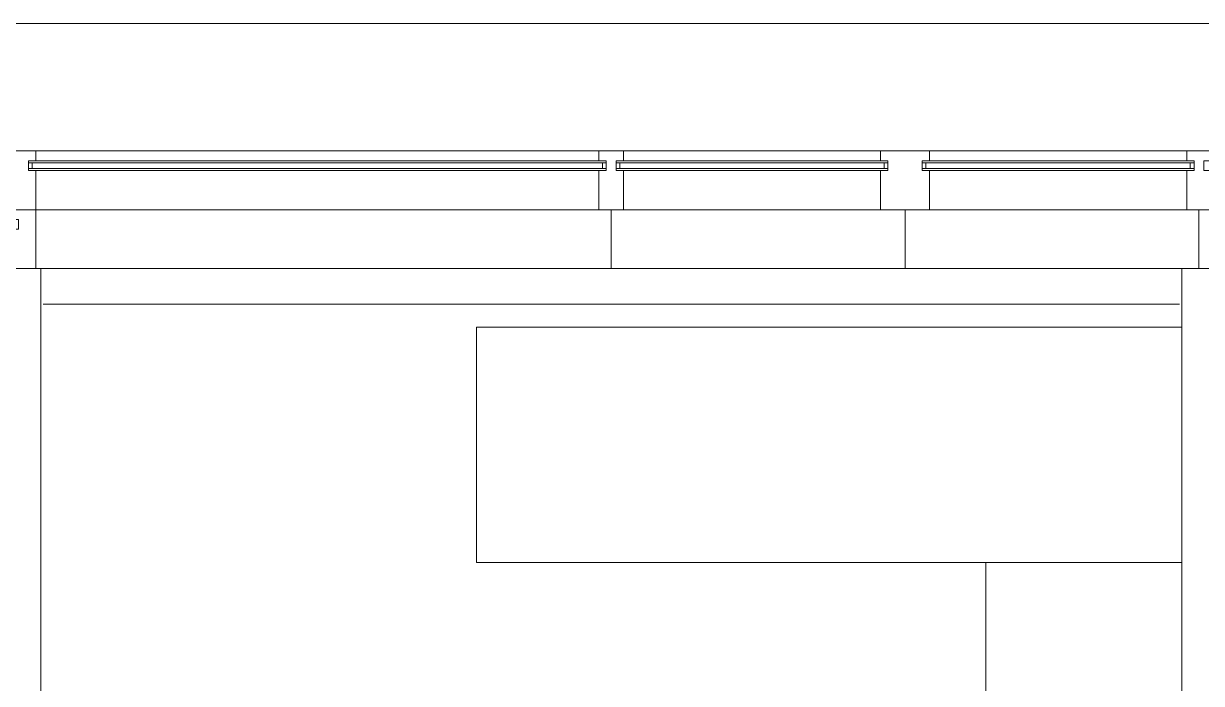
# Model space of a CAD drawing. Header units: inches. Extents: x 1 to 4637, y -664 to 702.
# Drawn here: x 2008 to 2128.3, y 635.1 to 702.4 of the extents above; entities that cross this region are included whole.
import ezdxf

# ---------------------------------------------------------------- set-up
doc = ezdxf.new("R2010")
doc.units = ezdxf.units.IN
doc.header["$MEASUREMENT"] = 0
for name, color, linetype, lineweight in [('A-WALL', 113, 'Continuous', 50), ('B-BASE', 7, 'Continuous', 9), ('I-FURN', 30, 'Continuous', 9), ('I-WALL', 2, 'Continuous', 9), ('NABCA_dwg', 8, 'Continuous', 9), ('NB-WIND-EXT', 7, 'Continuous', 9), ('NB-WIND-MULL', 7, 'Continuous', 9), ('NB-WIND-SILL', 7, 'Continuous', 9)]:
    doc.layers.add(name, color=color, linetype=linetype, lineweight=lineweight)

# ---------------------------------------------------------------- blocks, each defined once
blk = doc.blocks.new('Desk - Group 3 - No Side Chairs-V4-New Construction - Tel_Data_Elec Plan')
at = {"layer": 'I-FURN'}
for p, q in [((20, -48), (20, 0)), ((72, -48), (0, -48)), ((0, -48), (20, -48)), ((72, -72), (72, -48)), ((0, -72), (72, -72))]:
    blk.add_line(p, q, dxfattribs=at)
blk = doc.blocks.new('NABCA_dwg_MA-2900-8th-120718_dwg-2391440-New Construction - Test Fit Plan-2421454-New Construction - Tel_Data_Elec Plan')
at = {"layer": 'B-BASE', "flags": 128}
blk.add_lwpolyline([(-5935.21, -3896.6), (-5935.21, -3904.1), (-8374.21, -3904.1), (-8374.21, -2881.08), (-8378.21, -2881.08), (-8378.21, -2538.1), (-5818.21, -2538.1), (-5818.21, -2548.1)], dxfattribs=at)
at = {"layer": 'NB-WIND-EXT'}
for p, q in [((-7333.71, -2552.3), (-7392.71, -2552.3)), ((-7333.71, -2552.9), (-7392.71, -2552.9)), ((-7392.34, -2552.9), (-7392.34, -2552.3)), ((-7333.71, -2552.1), (-7391.96, -2552.1)), ((-7334.09, -2552.9), (-7334.09, -2552.3)), ((-7304.96, -2552.1), (-7332.71, -2552.1)), ((-7304.96, -2552.3), (-7332.71, -2552.3)), ((-7304.96, -2552.9), (-7332.71, -2552.9)), ((-7332.34, -2552.9), (-7332.34, -2552.3)), ((-7305.34, -2552.9), (-7305.34, -2552.3)), ((-7301.46, -2552.1), (-7273.71, -2552.1)), ((-7301.46, -2552.3), (-7273.71, -2552.3)), ((-7301.46, -2552.9), (-7273.71, -2552.9)), ((-7301.09, -2552.9), (-7301.09, -2552.3)), ((-7274.09, -2552.9), (-7274.09, -2552.3)), ((-7333.71, -2553.1), (-7391.96, -2553.1)), ((-7304.96, -2553.1), (-7332.71, -2553.1)), ((-7301.46, -2553.1), (-7273.71, -2553.1))]:
    blk.add_line(p, q, dxfattribs=at)
at = {"layer": 'NB-WIND-MULL', "flags": 128}
for points in [[(-7391.96, -2551.1), (-7391.96, -2552.1), (-7392.71, -2552.1), (-7392.71, -2553.1), (-7391.96, -2553.1), (-7391.96, -2557.1), (-7394.46, -2557.1), (-7394.46, -2551.1)], [(-7333.71, -2553.1), (-7333.71, -2552.1), (-7334.46, -2552.1), (-7334.46, -2551.1), (-7331.96, -2551.1), (-7331.96, -2552.1), (-7332.71, -2552.1), (-7332.71, -2553.1), (-7331.96, -2553.1), (-7331.96, -2557.1), (-7334.46, -2557.1), (-7334.46, -2553.1)], [(-7304.96, -2553.1), (-7304.96, -2552.1), (-7305.71, -2552.1), (-7305.71, -2551.1), (-7300.71, -2551.1), (-7300.71, -2552.1), (-7301.46, -2552.1), (-7301.46, -2553.1), (-7300.71, -2553.1), (-7300.71, -2557.1), (-7305.71, -2557.1), (-7305.71, -2553.1)], [(-7273.71, -2553.1), (-7273.71, -2552.1), (-7274.46, -2552.1), (-7274.46, -2551.1), (-7271.96, -2551.1), (-7271.96, -2552.1), (-7272.71, -2552.1), (-7272.71, -2553.1), (-7271.96, -2553.1), (-7271.96, -2557.1), (-7274.46, -2557.1), (-7274.46, -2553.1)]]:
    blk.add_lwpolyline(points, close=True, dxfattribs=at)
for points in [[(-7331.96, -2557.1), (-7331.96, -2553.1), (-7332.71, -2553.1), (-7332.71, -2552.1), (-7331.96, -2552.1), (-7331.96, -2551.1), (-7334.46, -2551.1), (-7334.46, -2552.1), (-7333.71, -2552.1), (-7333.71, -2553.1), (-7334.46, -2553.1), (-7334.46, -2557.1)], [(-7391.96, -2563.1), (-7391.96, -2557.1), (-7394.46, -2557.1), (-7394.46, -2558.1), (-7393.71, -2558.1), (-7393.71, -2559.1), (-7394.46, -2559.1), (-7394.46, -2563.1)]]:
    blk.add_lwpolyline(points, dxfattribs=at)
at = {"layer": 'NB-WIND-SILL'}
for p, q in [((-7334.46, -2551.1), (-7391.96, -2551.1)), ((-7305.71, -2551.1), (-7331.96, -2551.1)), ((-7300.71, -2551.1), (-7274.46, -2551.1)), ((-7334.46, -2557.1), (-7391.96, -2557.1)), ((-7333.21, -2557.1), (-7333.21, -2563.1)), ((-7305.71, -2557.1), (-7331.96, -2557.1)), ((-7300.71, -2557.1), (-7274.46, -2557.1)), ((-7273.21, -2557.1), (-7273.21, -2563.1)), ((-7391.21, -2563.1), (-7275.21, -2563.1)), ((-7275.21, -2566.73), (-7391.21, -2566.73))]:
    blk.add_line(p, q, dxfattribs=at)
at = {"layer": 'NB-WIND-SILL', "flags": 128}
blk.add_lwpolyline([(-7303.21, -2557.1), (-7303.21, -2561.1), (-7303.21, -2557.1), (-7303.21, -2563.1)], dxfattribs=at)
blk = doc.blocks.new('NABCA_dwg-2391440-New Construction - Tel_Data_Elec Plan')
at = {"layer": 'A-WALL', "color": 250, "lineweight": 20}
for p, q in [((2711.27, 677.4), (2711.02, 677.4)), ((2827.52, 677.4), (2827.27, 677.4))]:
    blk.add_line(p, q, dxfattribs=at)
blk.add_blockref('NABCA_dwg_MA-2900-8th-120718_dwg-2391440-New Construction - Test Fit Plan-2421454-New Construction - Tel_Data_Elec Plan', (10102.48, 3240.5))

msp = doc.modelspace()

# ---------------------------------------------------------------- linework, layer by layer
at = {"layer": 'I-WALL', "color": 250, "lineweight": 20}
for p, q in [((2009.79, 677.4), (2006.29, 677.4)), ((2009.79, 530.02), (2009.79, 677.4)), ((2126.29, 677.4), (2126.29, 530.02)), ((2129.79, 677.4), (2126.29, 677.4))]:
    msp.add_line(p, q, dxfattribs=at)

# ---------------------------------------------------------------- block references
at = {"layer": 'I-FURN', "rotation": 180}
msp.add_blockref('Desk - Group 3 - No Side Chairs-V4-New Construction - Tel_Data_Elec Plan', (2126.29, 599.4), dxfattribs=at)
at = {"layer": 'NABCA_dwg', "color": 7}
msp.add_blockref('NABCA_dwg-2391440-New Construction - Tel_Data_Elec Plan', (-701.24, 0), dxfattribs=at)

doc.saveas('drawing.dxf')
